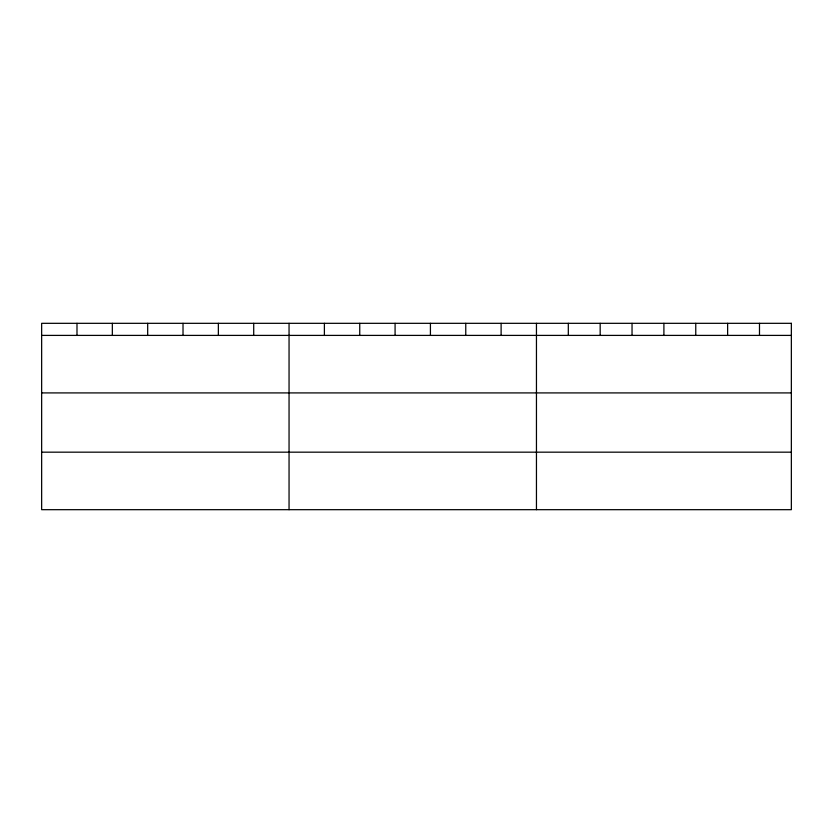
<?xml version="1.0" encoding="UTF-8"?>
<svg xmlns="http://www.w3.org/2000/svg" width="833" height="833" viewBox="0 0 833 833"><rect width="100%" height="100%" fill="white"/><g stroke="black" fill="none" stroke-linecap="round" stroke-linejoin="round"><path stroke-width="1.25" d="M41.65 335.397L791.35 335.397M41.65 392.916L791.35 392.916M41.65 452.173L791.35 452.173M759.488 323.319L759.488 335.397M727.625 323.319L727.625 335.397M695.763 323.319L695.763 335.397M663.901 323.319L663.901 335.397M632.039 323.319L632.039 335.397M600.177 323.319L600.177 335.397M568.314 323.319L568.314 335.397M536.452 323.319L536.452 509.681M501.112 323.319L501.112 335.397M465.762 323.319L465.762 335.397M430.422 323.319L430.422 335.397M395.081 323.319L395.081 335.397M359.741 323.319L359.741 335.397M324.391 323.319L324.391 335.397M289.051 323.319L289.051 509.681M253.711 323.319L253.711 335.397M218.361 323.319L218.361 335.397M183.021 323.319L183.021 335.397M147.68 323.319L147.68 335.397M112.34 323.319L112.34 335.397M76.99 323.319L76.99 335.397M791.35 323.319L41.65 323.319L41.65 509.681L791.35 509.681L791.35 323.319"/></g></svg>
